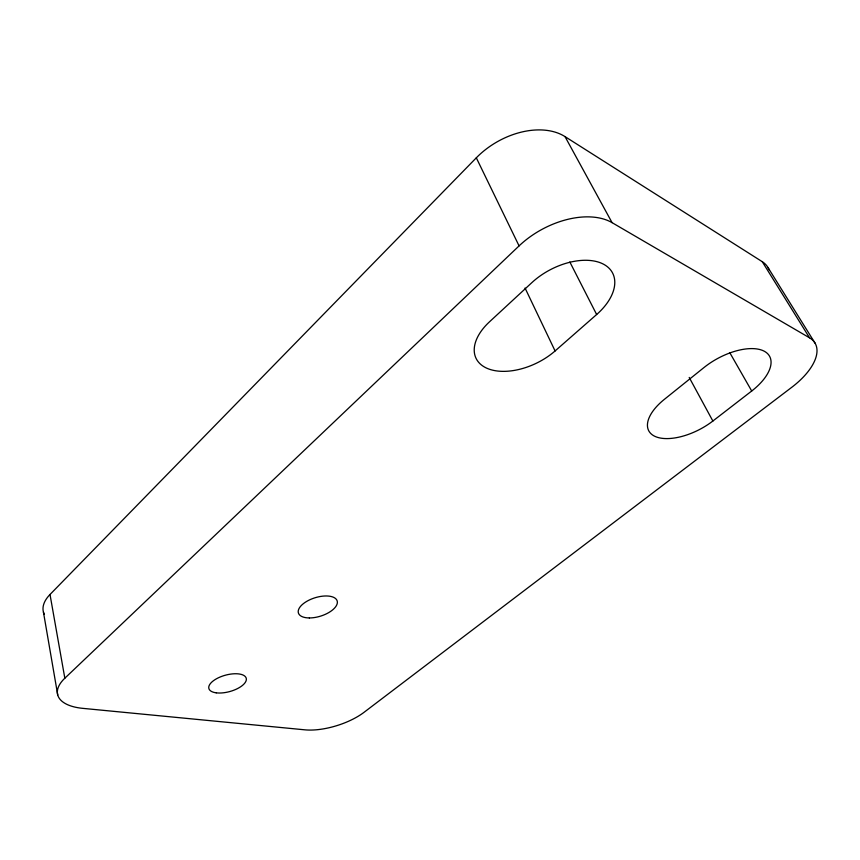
<?xml version="1.0" encoding="UTF-8"?>
<svg xmlns="http://www.w3.org/2000/svg" width="860" height="860" viewBox="0 0 860 860"><rect width="100%" height="100%" fill="white"/><g stroke="black" fill="none" stroke-linecap="round" stroke-linejoin="round"><path stroke-width="1.29" d="M44.204 614.201A51.02 25.445 -11.8 0 1 50.009 594.496L476.311 157.821A65.725 43.978 -30.1 0 1 565.02 136.611L762.25 261.687A55.846 29.799 -30.5 0 1 769.076 269.814M64.833 678.217L519.074 245.895A69.101 42.097 -28.4 0 1 612.073 222.654L809.539 337.819A58.254 28.004 -29.2 0 1 791.78 387.29L364.038 712.317A44.516 18.092 -17.5 0 1 304.967 729.839L82.754 708.35A53.041 23.747 -12.8 0 1 64.833 678.217L50.009 594.496M555.087 350.955L596.646 314.523A53.664 31.777 -27.7 0 0 602.828 263.848A53.664 31.777 -27.7 0 0 531.899 282.596L489.48 321.833A52.105 30.562 -25.7 0 0 486.9 368.252A52.105 30.562 -25.7 0 0 555.087 350.955L525.041 288.025M712.865 421.024L751.715 390.999A46.838 22.994 -28.6 0 0 763.766 350.977A46.838 22.994 -28.6 0 0 704.05 367.489L664.264 399.438A45.537 22.295 -27.4 0 0 655.234 436.493A45.537 22.295 -27.4 0 0 712.865 421.024L689.204 377.433M767.926 267.438L815.054 343.161M762.25 261.687L809.539 337.819M729.753 352.621L751.715 390.999M565.02 136.611L612.073 222.654M569.836 261.977L596.646 314.523M476.311 157.821L519.074 245.895M43.43 612.083L57.738 695.02M216.204 692.827A19.371 8.46 -15.4 0 0 246.218 680.367A19.371 8.46 -15.4 0 0 220.246 676.96A19.371 8.46 -15.4 0 0 216.204 692.827M309.331 617.942A20.307 9.6 -17.4 0 0 337.313 601.548A20.307 9.6 -17.4 0 0 306.708 601.387A20.307 9.6 -17.4 0 0 309.331 617.942"/></g></svg>
